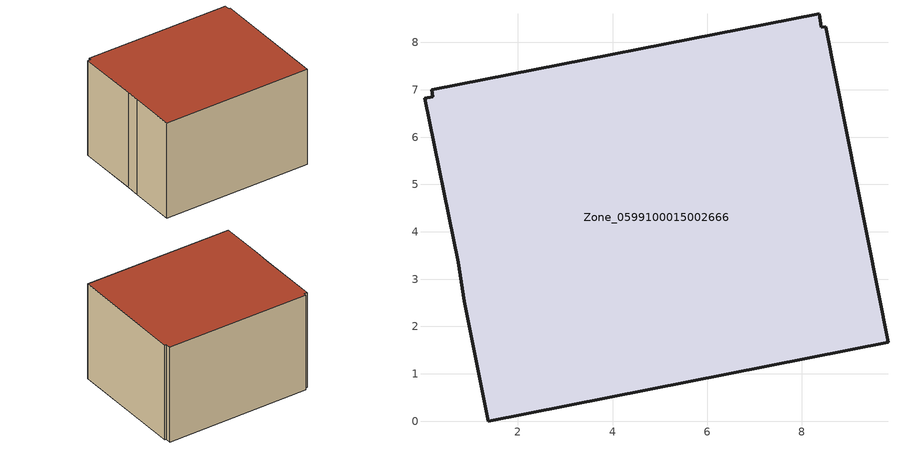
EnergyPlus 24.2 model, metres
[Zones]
Zone_0599100015002666
 floor ground (C_G): 8.41,8.32 8.51,8.34 9.82,1.66 1.37,0 0.87,2.54 0.74,3.36 0.03,6.82 0.21,6.85 0.18,7 8.36,8.6 z0.86
 wall outside (C_F): 0.87,2.54 1.37,0 9.82,1.66 8.51,8.34 8.41,8.32 8.36,8.6 0.18,7 0.21,6.85 0.03,6.82 0.74,3.36 0.87,2.54 z0.86:6.58
 roof outside (C_R): 0.21,6.85 0.03,6.82 0.74,3.36 0.87,2.54 1.37,0 9.82,1.66 8.51,8.34 8.41,8.32 8.36,8.6 0.18,7 z6.58
[BUILDING]
Pand.0599100015002666: North Axis=0; Terrain=City; Loads Convergence Tolerance Value=0.04; Temperature Convergence Tolerance Value=0.4; Solar Distribution=FullExterior; Maximum Number of Warmup Days=25; Minimum Number of Warmup Days=1
[Site:Location]
Rotterdam.The.Hague.AP_ZH_NLD Design_Conditions: Latitude=51.96; Longitude=4.45; Time Zone=1; Elevation=-4.5
[SITE:GROUNDTEMPERATURE:BUILDINGSURFACE]
18, 18, 18, 18, 18, 18, 18, 18, 18, 18, 18, 18
[MATERIAL] Thermal Absorptance=0.9; Solar Absorptance=0.7; Visible Absorptance=0.7
Name | Roughness | Thickness | Conductivity | Density | Specific Heat
G.D.1965-1974 | MediumSmooth | 0.15 | 0.882353 | 540 | 1210
F.D.1965-1974 | Rough | 0.3 | 0.697674 | 1920 | 840
R.D.1965-1974 | MediumRough | 0.2 | 0.232558 | 1500 | 1000
[CONSTRUCTION]
C_G: G.D.1965-1974
C_F: F.D.1965-1974
C_R: R.D.1965-1974
[ZONE]
Zone_0599100015002666: Type=1; Multiplier=1; Ceiling Height=Autocalculate; Volume=Autocalculate; Floor Area=autocalculate; Part of Total Floor Area=Yes
[ZONEINFILTRATION:DESIGNFLOWRATE]
Infil_Zone_0599100015002666: Zone or ZoneList or Space or SpaceList=Zone_0599100015002666; Schedule=AlwaysOn; Design Flow Rate Calculation Method=Flow/Area; Flow Rate per Floor Area=0.0042; Constant Term Coefficient=1; Temperature Term Coefficient=0; Velocity Term Coefficient=0; Velocity Squared Term Coefficient=0
[HVACTEMPLATE:ZONE:IDEALLOADSAIRSYSTEM]
Zone_0599100015002666: Maximum Heating Supply Air Temperature=50; Minimum Cooling Supply Air Temperature=13; Maximum Heating Supply Air Humidity Ratio=0.0156; Minimum Cooling Supply Air Humidity Ratio=0.0077; Heating Limit=NoLimit; Cooling Limit=NoLimit; Dehumidification Control Type=ConstantSensibleHeatRatio; Cooling Sensible Heat Ratio=0.7; Dehumidification Setpoint=60; Humidification Control Type=None; Humidification Setpoint=30; Outdoor Air Method=None; Outdoor Air Flow Rate per Person=0.00944; Outdoor Air Flow Rate per Zone Floor Area=0; Outdoor Air Flow Rate per Zone=0; Demand Controlled Ventilation Type=None; Outdoor Air Economizer Type=NoEconomizer; Heat Recovery Type=None; Sensible Heat Recovery Effectiveness=0.7; Latent Heat Recovery Effectiveness=0.65
[ZONECONTROL:THERMOSTAT]
ThermostatControl_Zone_0599100015002666: Zone or ZoneList=Zone_0599100015002666; Control Type Schedule=DualSetpointControlType; Control 1=Thermostat_Zone_0599100015002666; Temperature Difference Between Cutout And Setpoint=0
[THERMOSTATSETPOINT:DUALSETPOINT]
Thermostat_Zone_0599100015002666: Heating Setpoint Temperature Schedule=HeatingSetpoint_Zone_0599100015002666; Cooling Setpoint Temperature Schedule=CoolingSetpoint_Zone_0599100015002666
[SCHEDULE:COMPACT]
HeatingSetpoint_Zone_0599100015002666: Through: 12/31, For: AllDays, Until: 24:00, 21
CoolingSetpoint_Zone_0599100015002666: Through: 12/31, For: AllDays, Until: 24:00, 24
DualSetpointControlType: Through: 12/31, For: AllDays, Until: 24:00, 4
AlwaysOn: Through: 12/31, For: AllDays, Until: 24:00, 1
